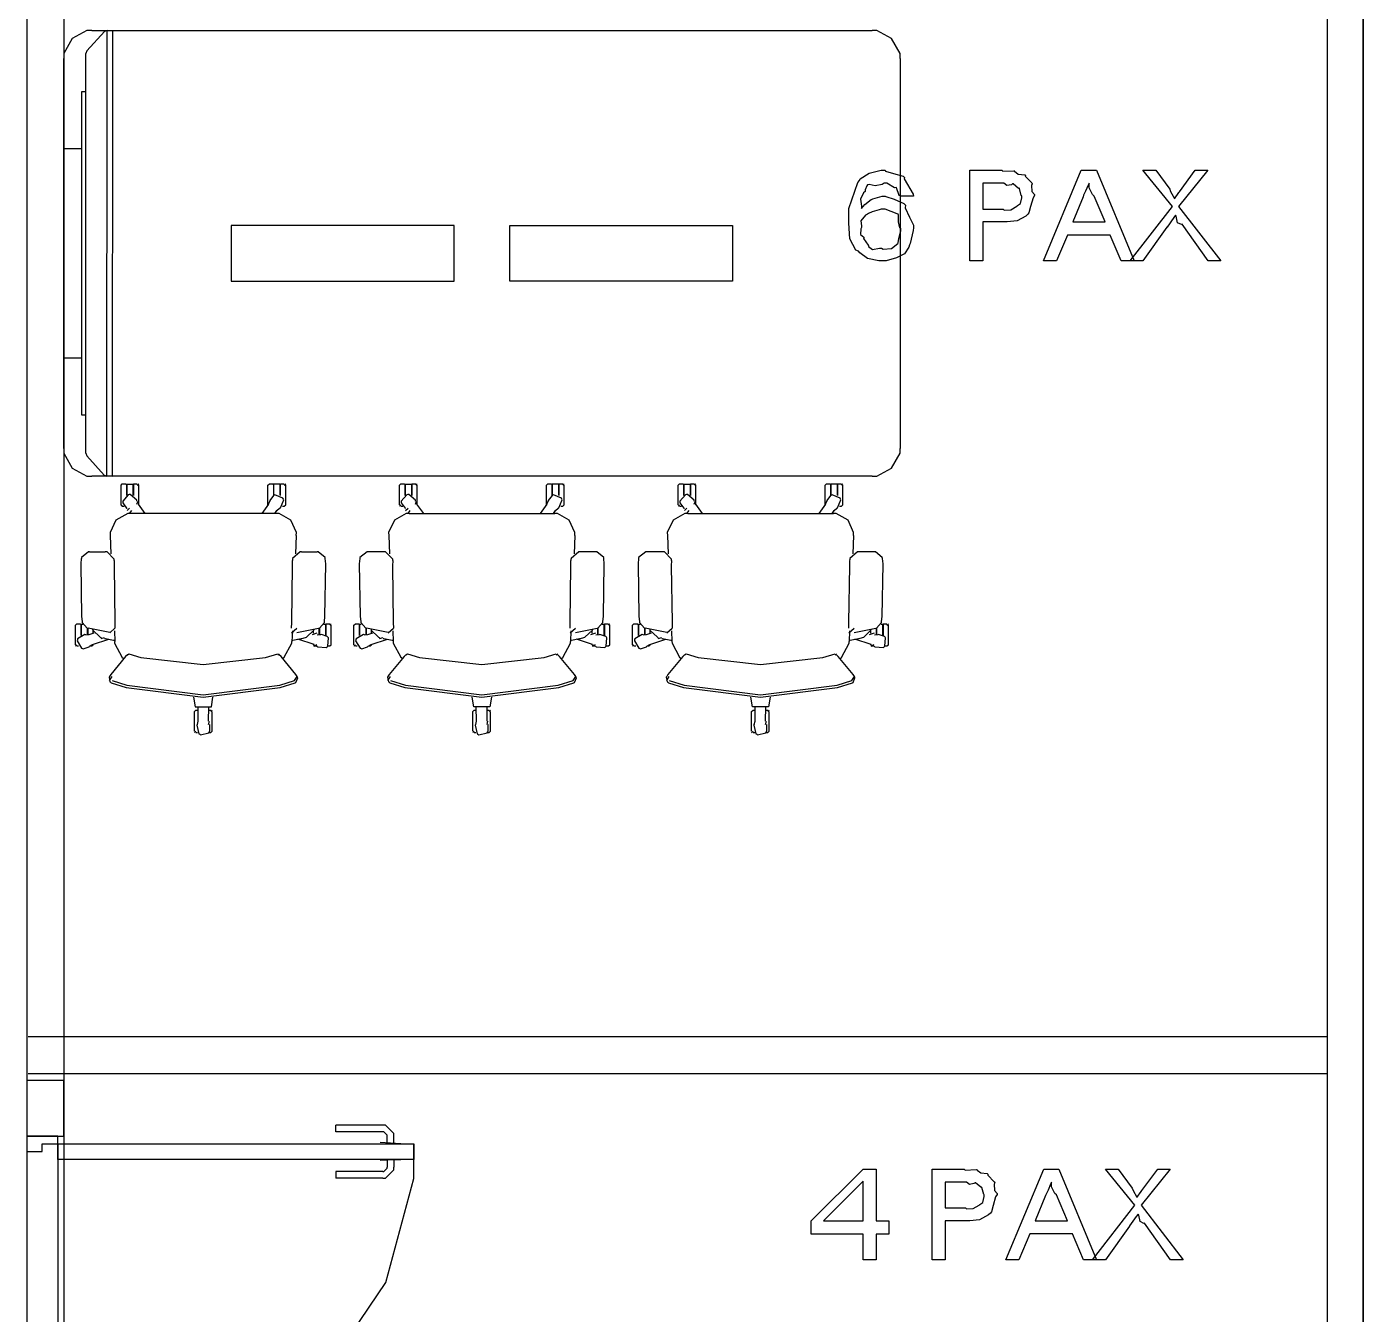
# Model space of a CAD drawing. Extents: x 0 to 23.4, y 0 to 16.5.
# Drawn here: x 11.18 to 12.124, y 4.478 to 5.388 of the extents above; entities that cross this region are included whole.
import ezdxf

# ---------------------------------------------------------------- set-up
doc = ezdxf.new("R2010")
doc.units = 0
doc.layers.get('0').update_dxf_attribs({"linetype": 'CONTINUOUS'})

msp = doc.modelspace()

# ---------------------------------------------------------------- linework, layer by layer
at = {"color": 0}
for points in [[(12.0986, 3.95275), (12.0986, 5.80735)], [(12.1239, 3.95264), (12.1239, 5.80735)], [(12.1239, 5.80735), (12.1239, 3.95281)], [(11.1799, 5.78114), (11.1799, 3.94433)], [(11.2062, 5.78114), (11.2062, 3.94439)], [(11.2258, 5.38514), (11.2223, 5.38514), (11.2119, 5.37939), (11.2062, 5.36897), (11.2062, 5.36546)], [(11.2366, 5.38514), (11.2349, 5.38433), (11.2224, 5.37067), (11.2217, 5.36887)], [(11.2258, 5.38514), (11.777, 5.38514)], [(11.2365, 5.07021), (11.2366, 5.38514)], [(11.2366, 5.38514), (11.2405, 5.38514), (11.2403, 5.07015), (11.2365, 5.07021)], [(11.7967, 5.36546), (11.7967, 5.36897), (11.7908, 5.37939), (11.7804, 5.38514), (11.777, 5.38514)], [(11.2062, 5.0899), (11.2062, 5.36546)], [(11.2217, 5.08643), (11.2217, 5.36887)], [(11.7967, 5.36546), (11.7967, 5.0899)], [(11.2062, 5.0899), (11.2062, 5.08643), (11.2119, 5.07601), (11.2223, 5.07021), (11.2258, 5.07021)], [(11.777, 5.07021), (11.7804, 5.07021), (11.7908, 5.07601), (11.7967, 5.08643), (11.7967, 5.0899)], [(11.2217, 5.08643), (11.2223, 5.08464), (11.2347, 5.07101), (11.2365, 5.07021)], [(11.777, 5.07021), (11.2258, 5.07021)], [(11.2465, 5.06392), (11.2474, 5.06489)], [(11.2465, 5.05007), (11.2465, 5.06392)], [(11.2474, 5.06489), (11.25, 5.06489)], [(11.25, 5.06461), (11.2503, 5.06489)], [(11.2503, 5.06461), (11.2503, 5.05658)], [(11.2505, 5.06461), (11.2505, 5.05675)], [(11.2505, 5.06461), (11.2549, 5.06461)], [(11.2549, 5.06461), (11.2549, 5.05675)], [(11.2552, 5.06461), (11.2554, 5.06489)], [(11.2552, 5.06461), (11.2552, 5.05658)], [(11.2554, 5.06489), (11.258, 5.06489)], [(11.258, 5.06392), (11.259, 5.06489)], [(11.259, 5.04992), (11.259, 5.06392)], [(11.3503, 5.06392), (11.3513, 5.06489)], [(11.3503, 5.04992), (11.3503, 5.06392)], [(11.3513, 5.06489), (11.3538, 5.06489)], [(11.3538, 5.06461), (11.3541, 5.06489)], [(11.3541, 5.06461), (11.3541, 5.05658)], [(11.3587, 5.06461), (11.3543, 5.06461)], [(11.3543, 5.06461), (11.3543, 5.05675)], [(11.3587, 5.06461), (11.3587, 5.05675)], [(11.359, 5.06461), (11.3593, 5.06489)], [(11.359, 5.06461), (11.359, 5.05658)], [(11.3593, 5.06489), (11.3618, 5.06489)], [(11.3618, 5.06392), (11.3628, 5.06489)], [(11.3628, 5.05007), (11.3628, 5.06392)], [(11.4431, 5.06392), (11.4442, 5.06489)], [(11.4431, 5.05007), (11.4431, 5.06392)], [(11.4442, 5.06489), (11.4467, 5.06489)], [(11.4467, 5.06461), (11.447, 5.06489)], [(11.447, 5.06461), (11.447, 5.05658)], [(11.4473, 5.06461), (11.4516, 5.06461)], [(11.4473, 5.06461), (11.4473, 5.05675)], [(11.4516, 5.06461), (11.4516, 5.05675)], [(11.4519, 5.06461), (11.4522, 5.06489)], [(11.4519, 5.06461), (11.4519, 5.05658)], [(11.4522, 5.06489), (11.4547, 5.06489)], [(11.4547, 5.06392), (11.4557, 5.06489)], [(11.4557, 5.04992), (11.4557, 5.06392)], [(11.547, 5.06392), (11.548, 5.06489)], [(11.547, 5.04992), (11.547, 5.06392)], [(11.548, 5.06489), (11.5505, 5.06489)], [(11.5505, 5.06461), (11.5508, 5.06489)], [(11.5508, 5.06461), (11.5508, 5.05658)], [(11.5511, 5.06461), (11.5511, 5.05675)], [(11.5554, 5.06461), (11.5511, 5.06461)], [(11.5554, 5.06461), (11.5554, 5.05675)], [(11.5557, 5.06461), (11.5559, 5.06489)], [(11.5557, 5.06461), (11.5557, 5.05658)], [(11.5559, 5.06489), (11.5585, 5.06489)], [(11.5585, 5.06392), (11.5595, 5.06489)], [(11.5595, 5.05007), (11.5595, 5.06392)], [(11.64, 5.06392), (11.641, 5.06489)], [(11.64, 5.05007), (11.64, 5.06392)], [(11.641, 5.06489), (11.6436, 5.06489)], [(11.6436, 5.06461), (11.6438, 5.06489)], [(11.6438, 5.06461), (11.6438, 5.05658)], [(11.6441, 5.06461), (11.6484, 5.06461)], [(11.6441, 5.06461), (11.6441, 5.05675)], [(11.6484, 5.06461), (11.6484, 5.05675)], [(11.6487, 5.06461), (11.649, 5.06489)], [(11.6487, 5.06461), (11.6487, 5.05658)], [(11.649, 5.06489), (11.6515, 5.06489)], [(11.6515, 5.06392), (11.6525, 5.06489)], [(11.6525, 5.04992), (11.6525, 5.06392)], [(11.7438, 5.06392), (11.7448, 5.06489)], [(11.7438, 5.04992), (11.7438, 5.06392)], [(11.7448, 5.06489), (11.7473, 5.06489)], [(11.7473, 5.06461), (11.7476, 5.06489)], [(11.7476, 5.06461), (11.7476, 5.05658)], [(11.7479, 5.06461), (11.7479, 5.05675)], [(11.7523, 5.06461), (11.7479, 5.06461)], [(11.7523, 5.06461), (11.7523, 5.05675)], [(11.7526, 5.06461), (11.7528, 5.06489)], [(11.7526, 5.06461), (11.7526, 5.05658)], [(11.7528, 5.06489), (11.7554, 5.06489)], [(11.7554, 5.06392), (11.7563, 5.06489)], [(11.7563, 5.05007), (11.7563, 5.06392)], [(11.2577, 5.05263), (11.2577, 5.05333), (11.253, 5.05729), (11.2523, 5.05724), (11.2516, 5.05718), (11.2477, 5.05251), (11.2477, 5.05181), (11.2477, 5.05138), (11.2504, 5.04779), (11.2508, 5.04758)], [(11.2577, 5.0504), (11.2586, 5.05263)], [(11.3506, 5.0504), (11.3515, 5.05263)], [(11.3585, 5.04758), (11.3591, 5.04785), (11.3614, 5.05354), (11.3612, 5.05414), (11.3609, 5.05479), (11.3552, 5.05713), (11.3546, 5.05686), (11.3542, 5.05669), (11.3515, 5.05311), (11.3515, 5.05263)], [(11.4544, 5.05263), (11.4544, 5.05333), (11.4497, 5.05729), (11.4491, 5.05724), (11.4483, 5.05718), (11.4444, 5.05251), (11.4444, 5.05181), (11.4444, 5.05138), (11.4471, 5.04779), (11.4475, 5.04758)], [(11.4544, 5.0504), (11.4553, 5.05263)], [(11.5473, 5.0504), (11.5482, 5.05263)], [(11.5552, 5.04758), (11.5558, 5.04785), (11.5581, 5.05354), (11.5579, 5.05414), (11.5576, 5.05479), (11.5519, 5.05713), (11.5513, 5.05686), (11.5509, 5.05669), (11.5482, 5.05311), (11.5482, 5.05263)], [(11.6513, 5.05263), (11.6512, 5.05333), (11.6465, 5.05729), (11.6459, 5.05724), (11.6452, 5.05718), (11.6412, 5.05251), (11.6413, 5.05181), (11.6413, 5.05138), (11.6439, 5.04779), (11.6444, 5.04758)], [(11.6513, 5.0504), (11.6522, 5.05263)], [(11.7441, 5.0504), (11.7451, 5.05263)], [(11.752, 5.04758), (11.7526, 5.04785), (11.7549, 5.05354), (11.7547, 5.05414), (11.7544, 5.05479), (11.7487, 5.05713), (11.7482, 5.05686), (11.7477, 5.05669), (11.7451, 5.05311), (11.7451, 5.05263)], [(11.2533, 5.04394), (11.2512, 5.04389), (11.2428, 5.03917), (11.2388, 5.03049), (11.2389, 5.02843), (11.2389, 5.02843), (11.2389, 5.02838), (11.2389, 5.02838)], [(11.2465, 5.0491), (11.2474, 5.05007)], [(11.2474, 5.0491), (11.2487, 5.0491)], [(11.2508, 5.04601), (11.2526, 5.04758)], [(11.2526, 5.04394), (11.2541, 5.04601)], [(11.356, 5.04394), (11.2532, 5.04394)], [(11.2586, 5.0504), (11.2634, 5.04394)], [(11.3506, 5.0504), (11.3459, 5.04394)], [(11.3551, 5.04394), (11.3566, 5.04601)], [(11.3703, 5.02838), (11.3704, 5.03043), (11.3664, 5.03917), (11.3581, 5.04389), (11.356, 5.04394), (11.356, 5.04394), (11.356, 5.04394), (11.356, 5.04394)], [(11.3566, 5.04601), (11.3585, 5.04758)], [(11.3605, 5.0491), (11.3618, 5.0491)], [(11.3618, 5.0491), (11.3628, 5.05007)], [(11.45, 5.04394), (11.4479, 5.04389), (11.4396, 5.03917), (11.4355, 5.03049), (11.4356, 5.02843), (11.4356, 5.02843), (11.4356, 5.02838), (11.4356, 5.02838)], [(11.4431, 5.0491), (11.4442, 5.05007)], [(11.4442, 5.0491), (11.4455, 5.0491)], [(11.4475, 5.04601), (11.4493, 5.04758)], [(11.4493, 5.04394), (11.4508, 5.04601)], [(11.45, 5.04394), (11.5528, 5.04394)], [(11.4553, 5.0504), (11.4601, 5.04394)], [(11.5473, 5.0504), (11.5425, 5.04394)], [(11.5519, 5.04394), (11.5533, 5.04601)], [(11.5671, 5.02838), (11.5671, 5.03043), (11.5631, 5.03917), (11.5548, 5.04389), (11.5527, 5.04394), (11.5527, 5.04394), (11.5527, 5.04394), (11.5527, 5.04394)], [(11.5533, 5.04601), (11.5552, 5.04758)], [(11.5572, 5.0491), (11.5585, 5.0491)], [(11.5585, 5.0491), (11.5595, 5.05007)], [(11.6468, 5.04394), (11.6448, 5.04389), (11.6364, 5.03917), (11.6323, 5.03049), (11.6324, 5.02843), (11.6324, 5.02843), (11.6324, 5.02838), (11.6324, 5.02838)], [(11.64, 5.0491), (11.641, 5.05007)], [(11.641, 5.0491), (11.6423, 5.0491)], [(11.6444, 5.04601), (11.6462, 5.04758)], [(11.6462, 5.04394), (11.6477, 5.04601)], [(11.6468, 5.04394), (11.7497, 5.04394)], [(11.6522, 5.0504), (11.657, 5.04394)], [(11.7441, 5.0504), (11.7394, 5.04394)], [(11.7487, 5.04394), (11.7502, 5.04601)], [(11.7639, 5.02838), (11.7639, 5.03043), (11.76, 5.03917), (11.7516, 5.04389), (11.7496, 5.04394), (11.7496, 5.04394), (11.7495, 5.04394), (11.7495, 5.04394)], [(11.7502, 5.04601), (11.752, 5.04758)], [(11.754, 5.0491), (11.7554, 5.0491)], [(11.7554, 5.0491), (11.7563, 5.05007)], [(11.2389, 5.02838), (11.2394, 5.01546)], [(11.3703, 5.02838), (11.3698, 5.01546)], [(11.4356, 5.02838), (11.4361, 5.01546)], [(11.5671, 5.02838), (11.5665, 5.01546)], [(11.6324, 5.02838), (11.633, 5.01546)], [(11.7639, 5.02838), (11.7633, 5.01546)], [(11.2243, 5.01682), (11.2235, 5.01693), (11.2185, 5.01286), (11.2185, 5.0121), (11.2185, 5.0121), (11.2184, 5.01204), (11.2184, 5.01204)], [(11.2243, 5.01682), (11.2353, 5.01671)], [(11.2416, 5.01079), (11.2416, 5.01161), (11.2367, 5.01671), (11.2359, 5.01671), (11.2358, 5.01671), (11.2355, 5.01671), (11.2353, 5.01671)], [(11.3739, 5.01671), (11.3731, 5.01682), (11.3677, 5.01221), (11.3676, 5.01139), (11.3676, 5.01129), (11.3676, 5.01096), (11.3676, 5.01079)], [(11.3739, 5.01671), (11.385, 5.01682)], [(11.3908, 5.01204), (11.3907, 5.01281), (11.3858, 5.01693), (11.3851, 5.01682), (11.3851, 5.01682), (11.385, 5.01682), (11.385, 5.01682)], [(11.421, 5.01682), (11.4203, 5.01693), (11.4152, 5.01286), (11.4152, 5.0121), (11.4152, 5.0121), (11.4152, 5.01204), (11.4152, 5.01204)], [(11.432, 5.01671), (11.421, 5.01682)], [(11.4384, 5.01079), (11.4384, 5.01161), (11.4334, 5.01671), (11.4326, 5.01671), (11.4326, 5.01671), (11.4321, 5.01671), (11.432, 5.01671)], [(11.5706, 5.01671), (11.5698, 5.01682), (11.5644, 5.01221), (11.5643, 5.01139), (11.5643, 5.01139), (11.5643, 5.01096), (11.5643, 5.01079)], [(11.5817, 5.01682), (11.5706, 5.01671)], [(11.5875, 5.01204), (11.5874, 5.01281), (11.5825, 5.01693), (11.5818, 5.01682), (11.5818, 5.01682), (11.5817, 5.01682), (11.5817, 5.01682)], [(11.6178, 5.01682), (11.6171, 5.01693), (11.6121, 5.01286), (11.612, 5.0121), (11.612, 5.0121), (11.612, 5.01204), (11.612, 5.01204)], [(11.6288, 5.01671), (11.6178, 5.01682)], [(11.6352, 5.01079), (11.6352, 5.01161), (11.6303, 5.01671), (11.6294, 5.01671), (11.6294, 5.01671), (11.629, 5.01671), (11.6288, 5.01671)], [(11.7675, 5.01671), (11.7667, 5.01682), (11.7612, 5.01221), (11.7612, 5.01139), (11.7612, 5.01129), (11.7611, 5.01085), (11.7612, 5.01079)], [(11.7785, 5.01682), (11.7675, 5.01671)], [(11.7843, 5.01204), (11.7842, 5.01281), (11.7793, 5.01693), (11.7786, 5.01682), (11.7786, 5.01682), (11.7785, 5.01682), (11.7785, 5.01682)], [(11.2184, 5.01204), (11.2181, 5.00836), (11.2187, 4.97119), (11.2191, 4.9675)], [(11.2416, 5.01079), (11.2416, 5.00683), (11.2421, 4.96701), (11.2422, 4.963)], [(11.367, 4.963), (11.3671, 4.96701), (11.3676, 5.00683), (11.3676, 5.01079)], [(11.3901, 4.9675), (11.3905, 4.97119), (11.3911, 5.00836), (11.3908, 5.01204)], [(11.4152, 5.01204), (11.4148, 5.00836), (11.4154, 4.97119), (11.4158, 4.9675)], [(11.4384, 5.01079), (11.4383, 5.00683), (11.4388, 4.96701), (11.439, 4.963)], [(11.5637, 4.963), (11.5638, 4.96701), (11.5643, 5.00683), (11.5643, 5.01079)], [(11.5869, 4.9675), (11.5872, 4.97119), (11.5878, 5.00836), (11.5875, 5.01204)], [(11.612, 5.01204), (11.6117, 5.00836), (11.6122, 4.97119), (11.6127, 4.9675)], [(11.6352, 5.01079), (11.6351, 5.00683), (11.6357, 4.96701), (11.6358, 4.963)], [(11.7605, 4.963), (11.7606, 4.96701), (11.7612, 5.00683), (11.7612, 5.01079)], [(11.7837, 4.9675), (11.7841, 4.97119), (11.7847, 5.00836), (11.7843, 5.01204)], [(11.2143, 4.96511), (11.2153, 4.96604)], [(11.2153, 4.96604), (11.2178, 4.96604)], [(11.2178, 4.96576), (11.2181, 4.96604)], [(11.2181, 4.96576), (11.2181, 4.95779)], [(11.2184, 4.96576), (11.2184, 4.95796)], [(11.2184, 4.96576), (11.2196, 4.96576)], [(11.2191, 4.9675), (11.2191, 4.96696), (11.2227, 4.96294), (11.2232, 4.96283)], [(11.386, 4.96283), (11.3866, 4.96294), (11.3901, 4.96696), (11.3901, 4.9675)], [(11.3897, 4.96576), (11.3909, 4.96576)], [(11.3909, 4.96576), (11.3909, 4.95796)], [(11.3912, 4.96576), (11.3914, 4.96604)], [(11.3912, 4.96576), (11.3912, 4.95779)], [(11.3914, 4.96604), (11.394, 4.96604)], [(11.394, 4.96511), (11.395, 4.96604)], [(11.411, 4.96511), (11.412, 4.96604)], [(11.412, 4.96604), (11.4146, 4.96604)], [(11.4146, 4.96576), (11.4148, 4.96604)], [(11.4148, 4.96576), (11.4148, 4.95779)], [(11.415, 4.96576), (11.4162, 4.96576)], [(11.415, 4.96576), (11.415, 4.95796)], [(11.4158, 4.9675), (11.4158, 4.96696), (11.4193, 4.96294), (11.4199, 4.96283)], [(11.5827, 4.96283), (11.5833, 4.96294), (11.5868, 4.96696), (11.5869, 4.9675)], [(11.5864, 4.96576), (11.5876, 4.96576)], [(11.5876, 4.96576), (11.5876, 4.95796)], [(11.5879, 4.96576), (11.5882, 4.96604)], [(11.5879, 4.96576), (11.5879, 4.95779)], [(11.5882, 4.96604), (11.5907, 4.96604)], [(11.5907, 4.96511), (11.5917, 4.96604)], [(11.6078, 4.96511), (11.6088, 4.96604)], [(11.6088, 4.96604), (11.6114, 4.96604)], [(11.6114, 4.96576), (11.6117, 4.96604)], [(11.6117, 4.96576), (11.6117, 4.95779)], [(11.6119, 4.96576), (11.6131, 4.96576)], [(11.6119, 4.96576), (11.6119, 4.95796)], [(11.6127, 4.9675), (11.6127, 4.96696), (11.6162, 4.96294), (11.6168, 4.96283)], [(11.7796, 4.96283), (11.7801, 4.96294), (11.7836, 4.96696), (11.7837, 4.9675)], [(11.7833, 4.96576), (11.7844, 4.96576)], [(11.7844, 4.96576), (11.7844, 4.95796)], [(11.7847, 4.96576), (11.785, 4.96604)], [(11.7847, 4.96576), (11.7847, 4.95779)], [(11.785, 4.96604), (11.7875, 4.96604)], [(11.7875, 4.96511), (11.7885, 4.96604)], [(11.2143, 4.95122), (11.2143, 4.96511)], [(11.2217, 4.95828), (11.221, 4.95844), (11.2158, 4.95529), (11.2157, 4.95458), (11.2155, 4.95394), (11.2186, 4.94868), (11.2193, 4.94851), (11.2198, 4.9484), (11.224, 4.94982), (11.2243, 4.95014)], [(11.2217, 4.95822), (11.2241, 4.9585)], [(11.2227, 4.96294), (11.2227, 4.95822)], [(11.223, 4.96289), (11.223, 4.95822)], [(11.2386, 4.95975), (11.2232, 4.96283)], [(11.2241, 4.9585), (11.2276, 4.95964)], [(11.2264, 4.96218), (11.2266, 4.96149), (11.2317, 4.95649), (11.2325, 4.95628)], [(11.2268, 4.95936), (11.2268, 4.96104)], [(11.2325, 4.95568), (11.2349, 4.95628)], [(11.2386, 4.95969), (11.2422, 4.963)], [(11.2418, 4.9611), (11.2421, 4.95356)], [(11.367, 4.95969), (11.3707, 4.963)], [(11.3675, 4.9611), (11.3672, 4.95356)], [(11.3707, 4.95975), (11.386, 4.96283)], [(11.3743, 4.95568), (11.3768, 4.95628)], [(11.3768, 4.95628), (11.3775, 4.95649), (11.3827, 4.96149), (11.3829, 4.96218)], [(11.3817, 4.9585), (11.3851, 4.95964)], [(11.3824, 4.95936), (11.3824, 4.96104)], [(11.3849, 4.95014), (11.3854, 4.94965), (11.3914, 4.94917), (11.392, 4.9496), (11.3925, 4.95008), (11.393, 4.95617), (11.3925, 4.95665), (11.3922, 4.95703), (11.388, 4.95839), (11.3875, 4.95828)], [(11.3851, 4.95822), (11.3875, 4.9585)], [(11.3863, 4.96289), (11.3863, 4.95822)], [(11.3866, 4.96294), (11.3866, 4.95822)], [(11.395, 4.95122), (11.395, 4.96511)], [(11.411, 4.95122), (11.411, 4.96511)], [(11.4184, 4.95828), (11.4177, 4.95844), (11.4125, 4.95529), (11.4124, 4.95458), (11.4122, 4.95394), (11.4154, 4.94868), (11.4161, 4.94851), (11.4165, 4.9484), (11.4207, 4.94982), (11.4211, 4.95014)], [(11.4184, 4.95822), (11.4208, 4.9585)], [(11.4194, 4.96294), (11.4194, 4.95822)], [(11.4197, 4.96289), (11.4197, 4.95822)], [(11.4353, 4.95975), (11.4199, 4.96283)], [(11.4208, 4.9585), (11.4243, 4.95964)], [(11.4231, 4.96218), (11.4232, 4.96149), (11.4284, 4.95649), (11.4291, 4.95628)], [(11.4235, 4.95936), (11.4235, 4.96104)], [(11.4291, 4.95568), (11.4316, 4.95628)], [(11.4353, 4.95969), (11.439, 4.963)], [(11.4385, 4.9611), (11.4388, 4.95356)], [(11.5637, 4.95969), (11.5674, 4.963)], [(11.5642, 4.9611), (11.5639, 4.95356)], [(11.5674, 4.95975), (11.5827, 4.96283)], [(11.571, 4.95568), (11.5735, 4.95628)], [(11.5735, 4.95628), (11.5742, 4.95649), (11.5794, 4.96149), (11.5796, 4.96218)], [(11.5784, 4.9585), (11.5819, 4.95964)], [(11.5792, 4.95936), (11.5792, 4.96104)], [(11.5816, 4.95014), (11.582, 4.94965), (11.5882, 4.94917), (11.5887, 4.9496), (11.5892, 4.95008), (11.5897, 4.95617), (11.5893, 4.95665), (11.5889, 4.95703), (11.5847, 4.95839), (11.5842, 4.95828)], [(11.5819, 4.95822), (11.5842, 4.9585)], [(11.583, 4.96289), (11.583, 4.95822)], [(11.5832, 4.96294), (11.5832, 4.95822)], [(11.5917, 4.95122), (11.5917, 4.96511)], [(11.6078, 4.95122), (11.6078, 4.96511)], [(11.6152, 4.95828), (11.6145, 4.95844), (11.6094, 4.95529), (11.6092, 4.95458), (11.6091, 4.95394), (11.6122, 4.94868), (11.6129, 4.94851), (11.6133, 4.9484), (11.6176, 4.94982), (11.6179, 4.95014)], [(11.6152, 4.95822), (11.6177, 4.9585)], [(11.6163, 4.96294), (11.6163, 4.95822)], [(11.6165, 4.96289), (11.6165, 4.95822)], [(11.6321, 4.95975), (11.6168, 4.96283)], [(11.6177, 4.9585), (11.6211, 4.95964)], [(11.62, 4.96218), (11.6201, 4.96149), (11.6253, 4.95649), (11.626, 4.95628)], [(11.6203, 4.95936), (11.6203, 4.96104)], [(11.626, 4.95568), (11.6285, 4.95628)], [(11.6321, 4.95969), (11.6358, 4.963)], [(11.6353, 4.9611), (11.6356, 4.95356)], [(11.7605, 4.95969), (11.7643, 4.963)], [(11.7611, 4.9611), (11.7607, 4.95356)], [(11.7643, 4.95975), (11.7796, 4.96283)], [(11.7678, 4.95568), (11.7703, 4.95628)], [(11.7703, 4.95628), (11.7711, 4.95649), (11.7762, 4.96149), (11.7764, 4.96218)], [(11.7752, 4.9585), (11.7787, 4.95964)], [(11.776, 4.95936), (11.776, 4.96104)], [(11.7785, 4.95014), (11.7789, 4.94965), (11.785, 4.94917), (11.7855, 4.9496), (11.786, 4.95008), (11.7865, 4.95617), (11.7861, 4.95665), (11.7857, 4.95703), (11.7815, 4.95839), (11.7811, 4.95828)], [(11.7787, 4.95822), (11.7811, 4.9585)], [(11.7798, 4.96289), (11.7798, 4.95822)], [(11.7801, 4.96294), (11.7801, 4.95822)], [(11.7885, 4.95122), (11.7885, 4.96511)], [(11.2143, 4.95031), (11.2153, 4.95122)], [(11.2153, 4.95031), (11.2165, 4.95031)], [(11.2243, 4.95014), (11.2264, 4.95139)], [(11.2246, 4.95031), (11.2258, 4.95031)], [(11.2258, 4.95031), (11.2268, 4.95122)], [(11.2264, 4.95139), (11.2378, 4.95503)], [(11.2268, 4.95122), (11.2268, 4.95156)], [(11.2349, 4.95568), (11.2355, 4.95557), (11.2413, 4.95449), (11.2419, 4.95437)], [(11.2419, 4.95356), (11.242, 4.95236), (11.2474, 4.94228), (11.2484, 4.94157)], [(11.3608, 4.94162), (11.3617, 4.94233), (11.3671, 4.95242), (11.3672, 4.95356)], [(11.3673, 4.95437), (11.3679, 4.95449), (11.3737, 4.95557), (11.3743, 4.95568)], [(11.3829, 4.95139), (11.3714, 4.95503)], [(11.3824, 4.95122), (11.3824, 4.95156)], [(11.3824, 4.95031), (11.3835, 4.95122)], [(11.3829, 4.95014), (11.3849, 4.95139)], [(11.3835, 4.95031), (11.3847, 4.95031)], [(11.3928, 4.95031), (11.394, 4.95031)], [(11.394, 4.95031), (11.395, 4.95122)], [(11.411, 4.95031), (11.412, 4.95122)], [(11.412, 4.95031), (11.4132, 4.95031)], [(11.4211, 4.95014), (11.4231, 4.95139)], [(11.4213, 4.95031), (11.4225, 4.95031)], [(11.4225, 4.95031), (11.4235, 4.95122)], [(11.4231, 4.95139), (11.4346, 4.95503)], [(11.4235, 4.95122), (11.4235, 4.95156)], [(11.4316, 4.95568), (11.4322, 4.95557), (11.438, 4.95449), (11.4386, 4.95437)], [(11.4388, 4.95356), (11.4388, 4.95242), (11.4442, 4.94233), (11.4452, 4.94162)], [(11.5576, 4.94157), (11.5585, 4.94228), (11.564, 4.95236), (11.564, 4.95356)], [(11.5641, 4.95437), (11.5646, 4.95449), (11.5704, 4.95557), (11.571, 4.95568)], [(11.5795, 4.95139), (11.5681, 4.95503)], [(11.5792, 4.95122), (11.5792, 4.95156)], [(11.5792, 4.95031), (11.5802, 4.95122)], [(11.5795, 4.95014), (11.5816, 4.95139)], [(11.5802, 4.95031), (11.5814, 4.95031)], [(11.5895, 4.95031), (11.5907, 4.95031)], [(11.5907, 4.95031), (11.5917, 4.95122)], [(11.6078, 4.95031), (11.6088, 4.95122)], [(11.6088, 4.95031), (11.61, 4.95031)], [(11.6179, 4.95014), (11.62, 4.95139)], [(11.6182, 4.95031), (11.6194, 4.95031)], [(11.6194, 4.95031), (11.6203, 4.95122)], [(11.62, 4.95139), (11.6314, 4.95503)], [(11.6203, 4.95122), (11.6203, 4.95156)], [(11.6285, 4.95568), (11.629, 4.95557), (11.6349, 4.95449), (11.6355, 4.95437)], [(11.6356, 4.95356), (11.6357, 4.95242), (11.641, 4.94233), (11.642, 4.94162)], [(11.7544, 4.94157), (11.7553, 4.94228), (11.7608, 4.95236), (11.7608, 4.95356)], [(11.7609, 4.95437), (11.7614, 4.95449), (11.7673, 4.95557), (11.7678, 4.95568)], [(11.7764, 4.95139), (11.7649, 4.95503)], [(11.776, 4.95122), (11.776, 4.95156)], [(11.776, 4.95031), (11.777, 4.95122)], [(11.7764, 4.95014), (11.7785, 4.95139)], [(11.777, 4.95031), (11.7782, 4.95031)], [(11.7863, 4.95031), (11.7875, 4.95031)], [(11.7875, 4.95031), (11.7885, 4.95122)], [(11.251, 4.94412), (11.2497, 4.94299), (11.2392, 4.93012), (11.2383, 4.92871)], [(11.251, 4.94412), (11.2521, 4.94482)], [(11.2521, 4.94482), (11.2606, 4.94228), (11.3046, 4.93712), (11.3486, 4.94228), (11.3572, 4.94482)], [(11.3572, 4.94412), (11.3583, 4.94482)], [(11.3709, 4.92871), (11.37, 4.93012), (11.3595, 4.94299), (11.3583, 4.94412)], [(11.4477, 4.94412), (11.4465, 4.94299), (11.4359, 4.93012), (11.435, 4.92871)], [(11.4477, 4.94412), (11.4488, 4.94482)], [(11.4488, 4.94482), (11.4574, 4.94228), (11.5013, 4.93712), (11.5453, 4.94228), (11.5539, 4.94482)], [(11.5539, 4.94412), (11.555, 4.94482)], [(11.5677, 4.92871), (11.5667, 4.93012), (11.5562, 4.94299), (11.555, 4.94412)], [(11.6445, 4.94412), (11.6433, 4.94299), (11.6328, 4.93012), (11.6319, 4.92871)], [(11.6445, 4.94412), (11.6456, 4.94482)], [(11.6456, 4.94482), (11.6542, 4.94228), (11.6982, 4.93712), (11.7422, 4.94228), (11.7508, 4.94482)], [(11.7508, 4.94412), (11.7518, 4.94482)], [(11.7645, 4.92871), (11.7636, 4.93012), (11.753, 4.94299), (11.7518, 4.94412)], [(11.2383, 4.92871), (11.2381, 4.92839), (11.2387, 4.92492), (11.239, 4.92464), (11.2391, 4.92464), (11.2396, 4.92437), (11.2396, 4.92432)], [(11.2383, 4.92594), (11.2402, 4.92871)], [(11.3691, 4.92594), (11.3709, 4.92871)], [(11.3696, 4.92432), (11.37, 4.92449), (11.3714, 4.92774), (11.3712, 4.92811), (11.3712, 4.92817), (11.3709, 4.92865), (11.3709, 4.92871)], [(11.435, 4.92871), (11.4348, 4.92839), (11.4354, 4.92492), (11.4358, 4.92464), (11.4358, 4.92464), (11.4363, 4.92437), (11.4364, 4.92432)], [(11.435, 4.92594), (11.4369, 4.92871)], [(11.5658, 4.92594), (11.5677, 4.92871)], [(11.5663, 4.92432), (11.5667, 4.92449), (11.5681, 4.92774), (11.568, 4.92811), (11.5679, 4.92817), (11.5677, 4.92865), (11.5677, 4.92871)], [(11.6319, 4.92871), (11.6316, 4.92839), (11.6323, 4.92492), (11.6326, 4.92464), (11.6327, 4.92464), (11.6331, 4.92437), (11.6332, 4.92432)], [(11.6319, 4.92594), (11.6337, 4.92871)], [(11.7626, 4.92594), (11.7645, 4.92871)], [(11.7631, 4.92432), (11.7635, 4.92449), (11.7649, 4.92774), (11.7648, 4.92811), (11.7648, 4.92817), (11.7645, 4.92865), (11.7645, 4.92871)], [(11.2396, 4.92432), (11.2502, 4.9209), (11.3046, 4.91407), (11.359, 4.9209), (11.3696, 4.92432)], [(11.2402, 4.92594), (11.2507, 4.92258), (11.3046, 4.91575), (11.3586, 4.92258), (11.3691, 4.92594)], [(11.4364, 4.92432), (11.4469, 4.9209), (11.5013, 4.91407), (11.5557, 4.9209), (11.5663, 4.92432)], [(11.4369, 4.92594), (11.4474, 4.92258), (11.5013, 4.91575), (11.5553, 4.92258), (11.5658, 4.92594)], [(11.6332, 4.92432), (11.6437, 4.9209), (11.6981, 4.91407), (11.7526, 4.9209), (11.7631, 4.92432)], [(11.6337, 4.92594), (11.6442, 4.92258), (11.6982, 4.91575), (11.7522, 4.92258), (11.7626, 4.92594)], [(11.2978, 4.91417), (11.2988, 4.90733), (11.3104, 4.90733), (11.3114, 4.91417)], [(11.5081, 4.91417), (11.5071, 4.90733), (11.4956, 4.90733), (11.4946, 4.91417)], [(11.705, 4.91417), (11.7039, 4.90733), (11.6924, 4.90733), (11.6914, 4.91417)], [(11.2984, 4.90397), (11.2994, 4.90489)], [(11.2984, 4.89008), (11.2984, 4.90397)], [(11.2994, 4.90489), (11.3009, 4.90489)], [(11.301, 4.89725), (11.3009, 4.90733)], [(11.3084, 4.89725), (11.3085, 4.90733)], [(11.3085, 4.90489), (11.3099, 4.90489)], [(11.3099, 4.90397), (11.3109, 4.90489)], [(11.3109, 4.89008), (11.3109, 4.90397)], [(11.495, 4.90397), (11.496, 4.90489)], [(11.495, 4.89008), (11.495, 4.90397)], [(11.496, 4.90489), (11.4975, 4.90489)], [(11.4976, 4.89725), (11.4974, 4.90733)], [(11.505, 4.89725), (11.5051, 4.90733)], [(11.505, 4.90489), (11.5065, 4.90489)], [(11.5065, 4.90397), (11.5075, 4.90489)], [(11.5075, 4.89008), (11.5075, 4.90397)], [(11.6918, 4.90397), (11.6929, 4.90489)], [(11.6918, 4.89008), (11.6918, 4.90397)], [(11.6929, 4.90489), (11.6943, 4.90489)], [(11.6944, 4.89725), (11.6943, 4.90733)], [(11.7018, 4.89725), (11.7019, 4.90733)], [(11.7019, 4.90489), (11.7034, 4.90489)], [(11.7034, 4.90397), (11.7044, 4.90489)], [(11.7044, 4.89008), (11.7044, 4.90397)], [(11.2984, 4.88917), (11.2994, 4.89008)], [(11.3004, 4.89492), (11.3, 4.89432), (11.3015, 4.88835), (11.3021, 4.88797), (11.3026, 4.88764), (11.3086, 4.88906), (11.309, 4.88965), (11.3092, 4.89008), (11.3092, 4.89453), (11.309, 4.89492)], [(11.3004, 4.89492), (11.301, 4.89725)], [(11.3084, 4.89492), (11.309, 4.89725)], [(11.3099, 4.88917), (11.3109, 4.89008)], [(11.495, 4.88917), (11.496, 4.89008)], [(11.497, 4.89492), (11.4966, 4.89432), (11.498, 4.88835), (11.4986, 4.88797), (11.4992, 4.88764), (11.5052, 4.88906), (11.5055, 4.88965), (11.5058, 4.89008), (11.5058, 4.89453), (11.5055, 4.89492)], [(11.497, 4.89492), (11.4976, 4.89725)], [(11.505, 4.89492), (11.5055, 4.89725)], [(11.5065, 4.88917), (11.5075, 4.89008)], [(11.6918, 4.88917), (11.6929, 4.89008)], [(11.6938, 4.89492), (11.6935, 4.89432), (11.6949, 4.88835), (11.6955, 4.88797), (11.6961, 4.88764), (11.702, 4.88906), (11.7024, 4.88965), (11.7026, 4.89008), (11.7026, 4.89453), (11.7024, 4.89492)], [(11.6938, 4.89492), (11.6944, 4.89725)], [(11.7018, 4.89492), (11.7024, 4.89725)], [(11.7034, 4.88917), (11.7044, 4.89008)], [(11.2994, 4.88917), (11.3006, 4.88917)], [(11.3087, 4.88917), (11.3099, 4.88917)], [(11.496, 4.88917), (11.4972, 4.88917)], [(11.5053, 4.88917), (11.5065, 4.88917)], [(11.6929, 4.88917), (11.6941, 4.88917)], [(11.7022, 4.88917), (11.7034, 4.88917)], [(12.0986, 4.67421), (11.1809, 4.67421)], [(12.0986, 4.648), (11.1809, 4.648)], [(11.4314, 4.61187), (11.3982, 4.61187)], [(11.3982, 4.6071), (11.3982, 4.61187)], [(11.4314, 4.6071), (11.3982, 4.6071)], [(11.4393, 4.604), (11.4393, 4.60601), (11.4334, 4.61187), (11.4314, 4.61187)], [(11.4345, 4.604), (11.4345, 4.60482), (11.4322, 4.6071), (11.4314, 4.6071)], [(11.2018, 4.34706), (11.2262, 4.34706), (11.2996, 4.36686), (11.3796, 4.42074), (11.4335, 4.50071), (11.4533, 4.57411), (11.4533, 4.59858)], [(11.2018, 4.59858), (11.2018, 4.34706)], [(11.4295, 4.59858), (11.4442, 4.59858), (11.4295, 4.59944)], [(11.4345, 4.59944), (11.4345, 4.604)], [(11.4393, 4.59944), (11.4393, 4.604)], [(11.4314, 4.5791), (11.3982, 4.5791)], [(11.3982, 4.5791), (11.3982, 4.57428)], [(11.4295, 4.58762), (11.4442, 4.58762), (11.4295, 4.58675)], [(11.4314, 4.57428), (11.4334, 4.57428), (11.4393, 4.58018), (11.4393, 4.58214)], [(11.4314, 4.5791), (11.4322, 4.5791), (11.4345, 4.58138), (11.4345, 4.58214)], [(11.4345, 4.58675), (11.4345, 4.58214)], [(11.4393, 4.58675), (11.4393, 4.58214)], [(11.4314, 4.57428), (11.3982, 4.57428)]]:
    msp.add_lwpolyline(points, dxfattribs=at)
for points in [[(11.2217, 5.11356), (11.2217, 5.34179), (11.2186, 5.34179), (11.2185, 5.11356), (11.2217, 5.11356)], [(11.2061, 5.15354), (11.2062, 5.30181), (11.2186, 5.30176), (11.2186, 5.15354), (11.2061, 5.15354)], [(11.9592, 5.22244), (11.9892, 5.26085), (11.9683, 5.28646), (11.9774, 5.28646), (11.9872, 5.273), (11.9878, 5.27138), (11.9905, 5.2665), (11.9905, 5.26628), (11.9905, 5.26628), (11.9937, 5.27061), (11.9941, 5.27126), (12.0052, 5.28646), (12.0141, 5.28646), (11.9935, 5.26085), (12.0232, 5.22244), (12.0143, 5.22244), (11.9959, 5.24826), (11.9954, 5.24799), (11.9928, 5.24929), (11.9918, 5.25385), (11.9913, 5.25456), (11.9901, 5.25304), (11.9854, 5.24631), (11.9852, 5.2461), (11.9683, 5.22244), (11.9592, 5.22244)], [(11.8063, 5.26812), (11.7972, 5.26812), (11.7962, 5.2685), (11.7943, 5.27387), (11.7939, 5.27419), (11.7929, 5.27387), (11.7873, 5.27724), (11.7855, 5.27724), (11.7842, 5.27636), (11.7791, 5.27533), (11.775, 5.27636), (11.7738, 5.27615), (11.7732, 5.27539), (11.772, 5.27257), (11.7721, 5.2716), (11.772, 5.27138), (11.7709, 5.27051), (11.7689, 5.26606), (11.7696, 5.26096), (11.7696, 5.25944), (11.7696, 5.25944), (11.7718, 5.2621), (11.7763, 5.26563), (11.777, 5.26594), (11.7775, 5.26617), (11.7841, 5.26812), (11.7863, 5.26812), (11.7867, 5.26779), (11.7925, 5.26606), (11.7995, 5.26292), (11.8005, 5.26183), (11.8004, 5.25988), (11.8033, 5.25331), (11.8063, 5.24767), (11.8063, 5.24576), (11.8059, 5.24393), (11.8039, 5.2346), (11.8035, 5.23361), (11.803, 5.23199), (11.7999, 5.22738), (11.7965, 5.22569), (11.7957, 5.22515), (11.7943, 5.22444), (11.787, 5.22233), (11.7846, 5.22233), (11.7818, 5.22233), (11.7737, 5.22407), (11.7683, 5.22814), (11.7673, 5.22928), (11.7656, 5.22993), (11.7613, 5.23785), (11.7605, 5.24903), (11.7605, 5.25271), (11.7605, 5.25933), (11.7668, 5.27783), (11.7681, 5.27919), (11.7686, 5.28028), (11.775, 5.2844), (11.7833, 5.28635), (11.7861, 5.28635), (11.7865, 5.28564), (11.7922, 5.28407), (11.7989, 5.28222), (11.7998, 5.28136), (11.7997, 5.28028), (11.8061, 5.26953), (11.8063, 5.26812)], [(11.846, 5.22233), (11.846, 5.28635), (11.8686, 5.28635), (11.8693, 5.28564), (11.8772, 5.28603), (11.8777, 5.28592), (11.8776, 5.28569), (11.8802, 5.28375), (11.8848, 5.28326), (11.8853, 5.28288), (11.8852, 5.28211), (11.8898, 5.27746), (11.8901, 5.27681), (11.8896, 5.27567), (11.8899, 5.27132), (11.8918, 5.26926), (11.8918, 5.26856), (11.8907, 5.26693), (11.8889, 5.26079), (11.8878, 5.25624), (11.887, 5.25532), (11.8856, 5.25401), (11.8794, 5.2506), (11.8724, 5.24989), (11.8701, 5.24989), (11.8551, 5.24989), (11.8551, 5.22233), (11.846, 5.22233)], [(11.8551, 5.259), (11.8695, 5.259), (11.8702, 5.25831), (11.8749, 5.25851), (11.8791, 5.26101), (11.8797, 5.26139), (11.8797, 5.26139), (11.8818, 5.26292), (11.8827, 5.26699), (11.8827, 5.26833), (11.8823, 5.26856), (11.8811, 5.27344), (11.8808, 5.27376), (11.8805, 5.27354), (11.8766, 5.27669), (11.8762, 5.27681), (11.8754, 5.27621), (11.8722, 5.27556), (11.8701, 5.27724), (11.8695, 5.27724), (11.8551, 5.27724), (11.8551, 5.259)], [(11.8981, 5.22239), (11.9247, 5.2864), (11.9354, 5.2864), (11.9621, 5.22239), (11.953, 5.22239), (11.9452, 5.24061), (11.915, 5.24061), (11.9072, 5.22239), (11.8981, 5.22239)], [(11.9187, 5.24994), (11.9415, 5.24994), (11.9339, 5.26818), (11.9326, 5.26921), (11.9303, 5.27399), (11.9302, 5.27713), (11.9302, 5.27729), (11.9296, 5.27588), (11.9278, 5.27154), (11.9264, 5.26872), (11.9261, 5.26774), (11.9187, 5.24994)], [(11.7696, 5.24599), (11.7691, 5.24496), (11.7689, 5.241), (11.7711, 5.23921), (11.7714, 5.23861), (11.771, 5.23812), (11.7742, 5.23351), (11.7744, 5.23318), (11.7745, 5.23242), (11.7773, 5.23053), (11.7821, 5.23144), (11.7837, 5.23144), (11.7847, 5.23068), (11.7906, 5.23122), (11.7952, 5.23454), (11.7955, 5.23514), (11.7955, 5.23514), (11.7958, 5.23812), (11.7972, 5.24371), (11.7972, 5.24556), (11.7965, 5.24582), (11.7956, 5.25), (11.7957, 5.25478), (11.7955, 5.25532), (11.7946, 5.25553), (11.7863, 5.259), (11.7835, 5.259), (11.782, 5.25836), (11.7771, 5.257), (11.7744, 5.25592), (11.7738, 5.25532), (11.7723, 5.25456), (11.769, 5.2506), (11.7696, 5.24718), (11.7696, 5.24599)], [(11.3242, 5.20801), (11.4817, 5.20801), (11.4817, 5.24735), (11.3242, 5.24735), (11.3242, 5.20801)], [(11.6785, 5.20801), (11.5211, 5.20801), (11.5211, 5.24735), (11.6785, 5.24735), (11.6785, 5.20801)], [(11.2062, 4.604), (11.2062, 4.64339), (11.1799, 4.64339), (11.1799, 4.604), (11.2062, 4.604)], [(11.1799, 4.604), (11.1799, 4.5931), (11.1908, 4.5931), (11.1908, 4.59858), (11.2018, 4.59858), (11.2018, 4.604), (11.1799, 4.604)], [(11.2018, 4.59858), (11.4533, 4.59858), (11.4533, 4.58762), (11.2018, 4.58762), (11.2018, 4.59858)], [(11.7707, 4.51665), (11.7707, 4.53489), (11.734, 4.53489), (11.734, 4.54422), (11.7707, 4.58068), (11.7798, 4.58068), (11.7798, 4.54422), (11.7889, 4.54422), (11.7889, 4.53489), (11.7798, 4.53489), (11.7798, 4.51665), (11.7707, 4.51665)], [(11.8195, 4.51665), (11.8195, 4.58068), (11.8421, 4.58068), (11.8427, 4.57997), (11.8506, 4.58035), (11.8512, 4.58024), (11.8511, 4.58003), (11.8537, 4.57807), (11.8582, 4.57758), (11.8588, 4.57721), (11.8587, 4.57644), (11.8632, 4.57178), (11.8636, 4.57113), (11.8631, 4.56999), (11.8634, 4.56565), (11.8653, 4.56358), (11.8653, 4.56288), (11.8642, 4.56125), (11.8624, 4.55512), (11.8613, 4.55057), (11.8605, 4.54964), (11.8591, 4.54833), (11.8529, 4.54492), (11.8459, 4.54422), (11.8436, 4.54422), (11.8286, 4.54422), (11.8286, 4.51665), (11.8195, 4.51665)], [(11.8715, 4.51671), (11.8982, 4.58074), (11.9088, 4.58074), (11.9355, 4.51671), (11.9264, 4.51671), (11.9186, 4.53494), (11.8885, 4.53494), (11.8806, 4.51671), (11.8715, 4.51671)], [(11.9327, 4.51676), (11.9626, 4.55518), (11.9418, 4.58078), (11.9509, 4.58078), (11.9607, 4.56733), (11.9613, 4.56569), (11.964, 4.56082), (11.9639, 4.5606), (11.9639, 4.5606), (11.9671, 4.56494), (11.9676, 4.5656), (11.9787, 4.58078), (11.9876, 4.58078), (11.967, 4.55518), (11.9967, 4.51676), (11.9878, 4.51676), (11.9693, 4.54258), (11.9689, 4.54232), (11.9663, 4.54362), (11.9653, 4.54818), (11.9648, 4.54889), (11.9636, 4.54736), (11.9589, 4.54064), (11.9587, 4.54042), (11.9418, 4.51676), (11.9327, 4.51676)], [(11.7707, 4.54422), (11.7707, 4.57221), (11.7427, 4.54422), (11.7707, 4.54422)], [(11.8286, 4.55333), (11.8429, 4.55333), (11.8437, 4.55263), (11.8484, 4.55285), (11.8526, 4.55533), (11.8531, 4.55572), (11.8531, 4.55572), (11.8553, 4.55724), (11.8562, 4.56131), (11.8562, 4.56267), (11.8558, 4.56288), (11.8545, 4.56776), (11.8542, 4.56808), (11.8539, 4.56787), (11.8501, 4.57101), (11.8497, 4.57113), (11.8489, 4.57053), (11.8457, 4.56988), (11.8436, 4.57156), (11.8429, 4.57156), (11.8286, 4.57156), (11.8286, 4.55333)], [(11.8921, 4.54428), (11.9149, 4.54426), (11.9073, 4.5625), (11.9061, 4.56353), (11.9038, 4.56831), (11.9037, 4.57146), (11.9037, 4.57161), (11.9031, 4.57021), (11.9013, 4.56586), (11.8999, 4.56304), (11.8995, 4.56207), (11.8921, 4.54428)]]:
    msp.add_lwpolyline(points, close=True, dxfattribs=at)

doc.saveas('drawing.dxf')
